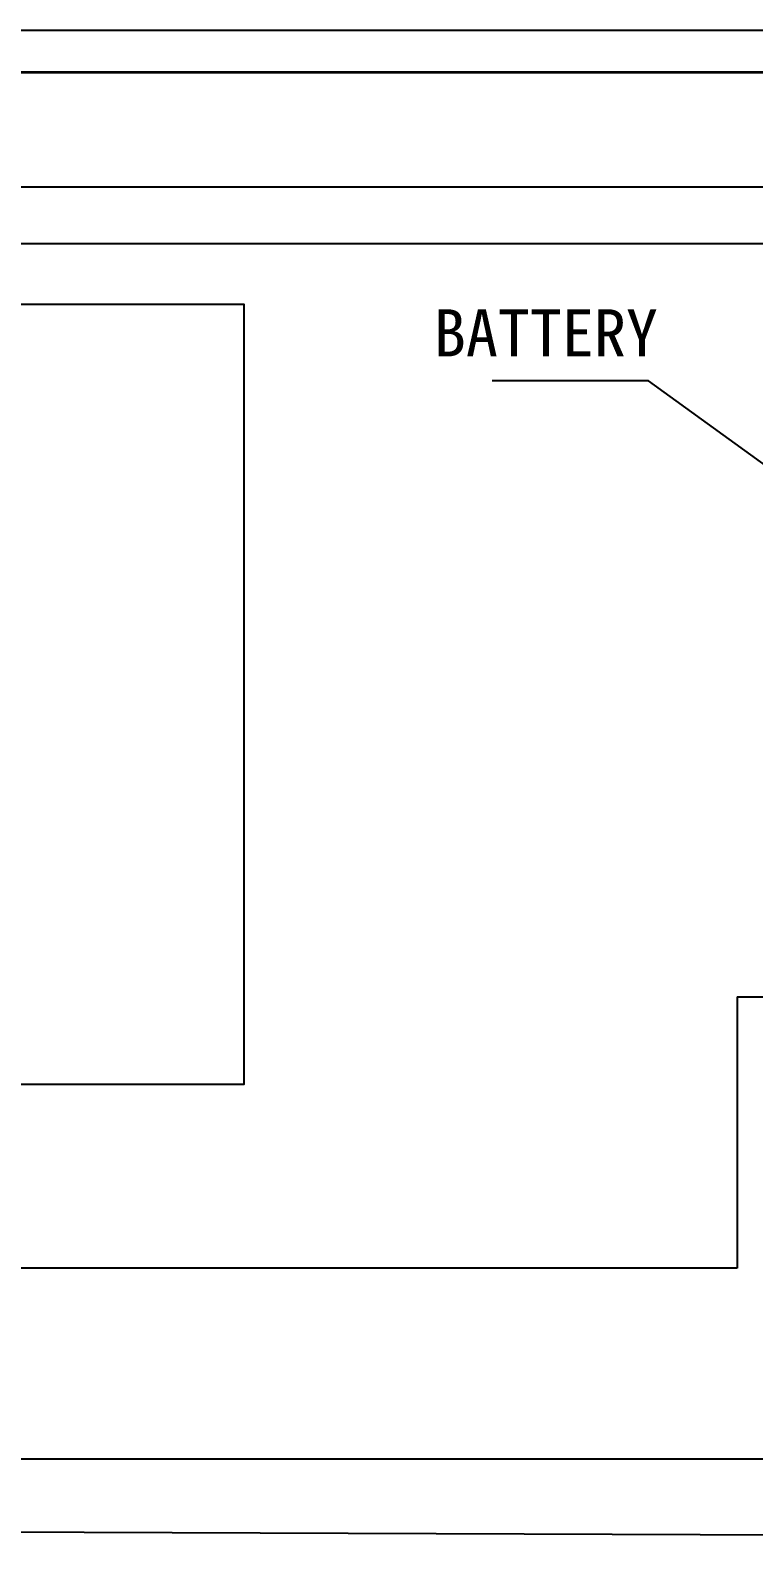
# Model space of a CAD drawing. Header units: millimetres. Extents: x 1815 to 2235, y 1515 to 1812.
# Drawn here: x 2024.8 to 2110.9, y 1632.6 to 1812.2 of the extents above; entities that cross this region are included whole.
import ezdxf

# ---------------------------------------------------------------- set-up
doc = ezdxf.new("R2010")
doc.units = ezdxf.units.MM
doc.layers.add('AM_0', color=7, linetype='Continuous', lineweight=50)
doc.layers.add('粗实线层', color=7, linetype='Continuous', lineweight=35)
doc.styles.get("Standard").update_dxf_attribs({"font": 'arial.ttf'})

# ---------------------------------------------------------------- blocks, each defined once
blk = doc.blocks.new('GBA3')
at = {"layer": 'Defpoints'}
blk.add_line((0, 297), (420, 297), dxfattribs=at)
at = {"layer": '粗实线层'}
blk.add_line((25, 292), (415, 292), dxfattribs=at)

msp = doc.modelspace()

# ---------------------------------------------------------------- linework, layer by layer
for p, q in [((1966.81, 1793.55), (2145.7, 1793.55)), ((2098.4, 1770.44), (2079.8, 1770.44)), ((2128.97, 1748.35), (2098.4, 1770.44)), ((2108.95, 1697.14), (2108.93, 1664.87)), ((2108.95, 1697.14), (2117.33, 1697.14)), ((2108.93, 1664.87), (1938.32, 1664.87)), ((2227.35, 1632.64), (1929.97, 1633.81))]:
    msp.add_line(p, q)
at = {"color": 1}
for p, q in [((1969.57, 1786.79), (2144.7, 1786.79)), ((1952.41, 1642.17), (2142.38, 1642.17))]:
    msp.add_line(p, q, dxfattribs=at)
msp.add_lwpolyline([(1972.08, 1779.56), (2050.24, 1779.56), (2050.24, 1686.72), (1972.08, 1686.72)], close=True)

# ---------------------------------------------------------------- block references
at = {"layer": 'AM_0', "lineweight": 0}
msp.add_blockref('GBA3', (1814.81, 1515.18), dxfattribs=at)

# ---------------------------------------------------------------- texts
at = {"lineweight": 30, "insert": (2072.85, 1778.96), "char_height": 5.6, "attachment_point": 1}
msp.add_mtext_dynamic_manual_height_columns('{\\fSimSun|b0|i0|c134|p2;BATTERY}', width=23.0997, gutter_width=1, heights=[0], dxfattribs=at)

doc.saveas('drawing.dxf')
